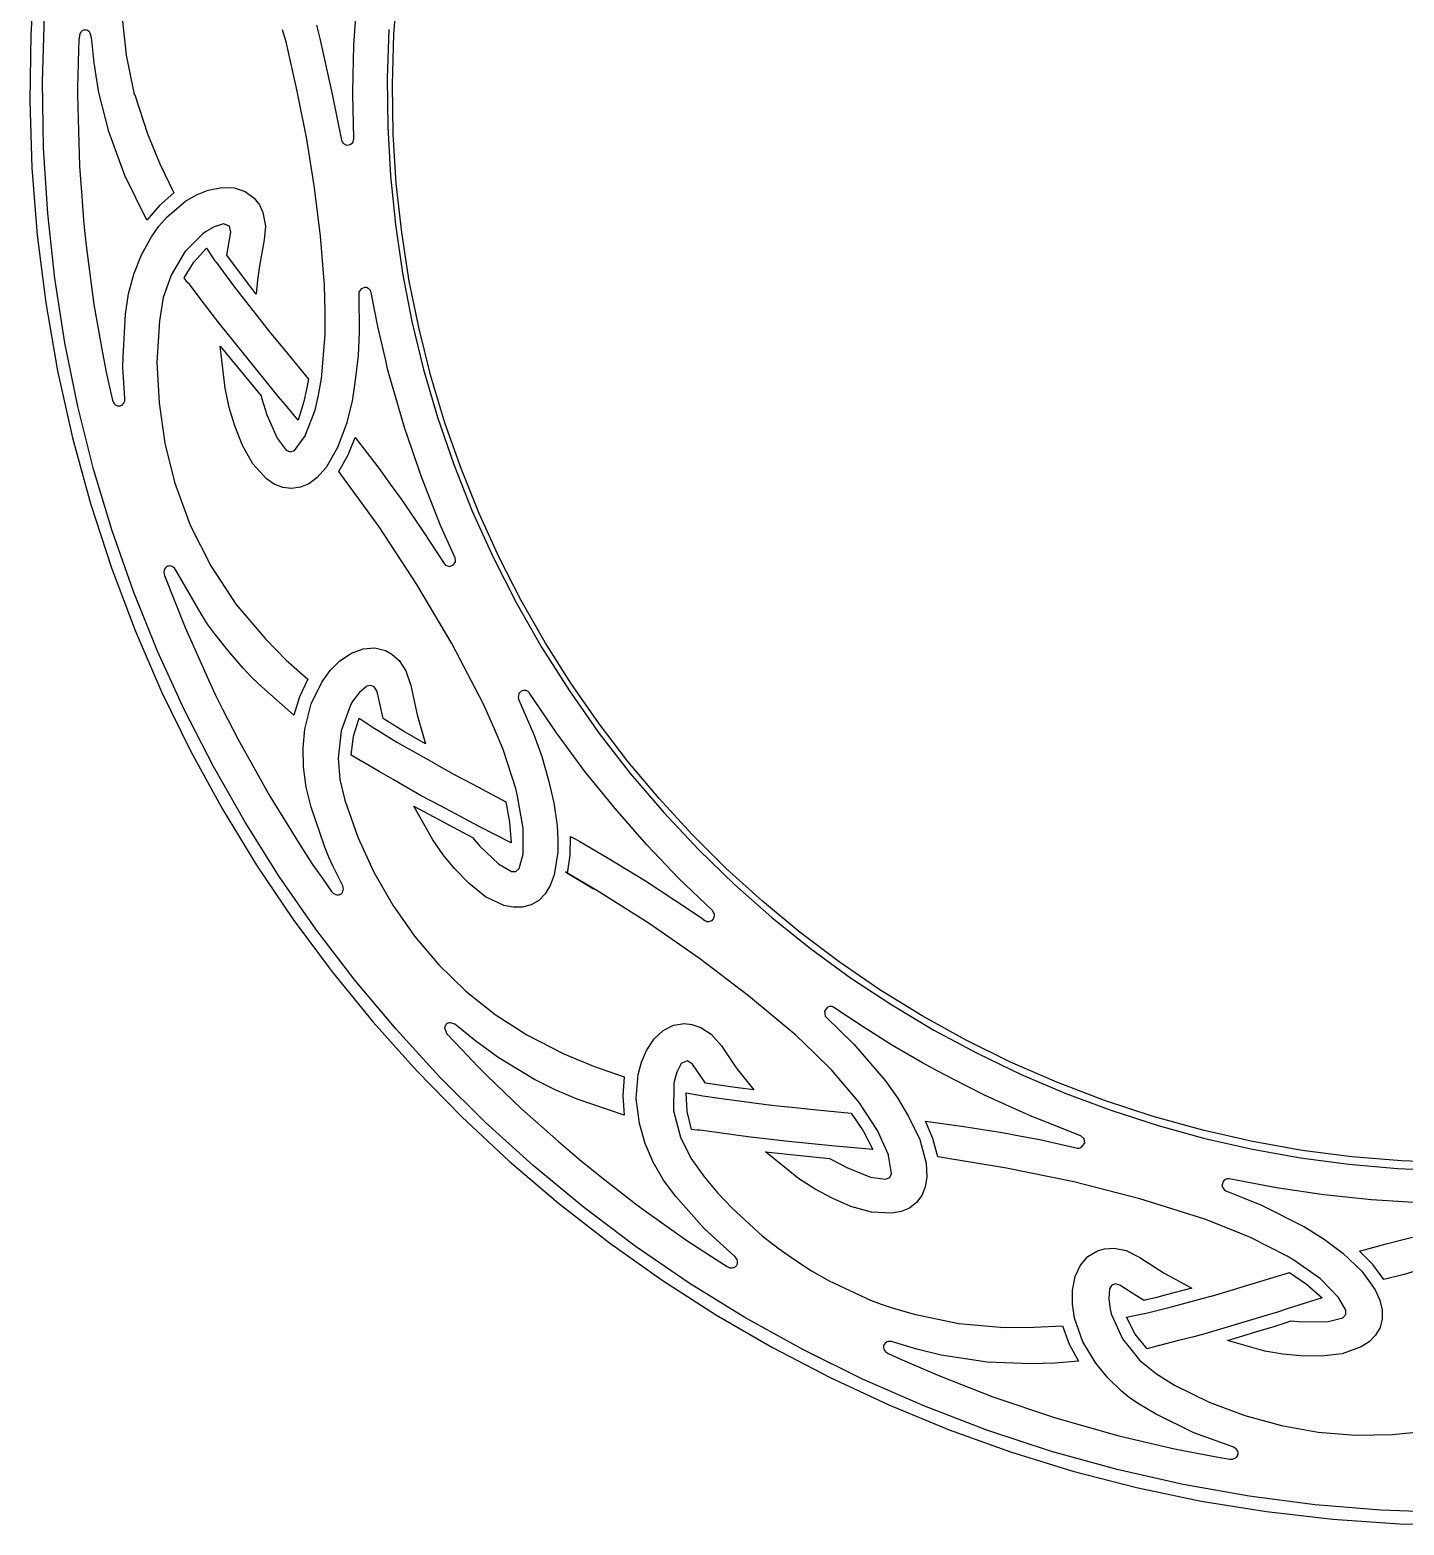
# Model space of a CAD drawing. Extents: x 0 to 238, y 0 to 238.
# Drawn here: x -0.3 to 113.7, y -0.2 to 123.9 of the extents above; entities that cross this region are included whole.
import ezdxf

# ---------------------------------------------------------------- set-up
doc = ezdxf.new("R2010")
doc.units = 0

msp = doc.modelspace()

# ---------------------------------------------------------------- linework, layer by layer
at = {"layer": 'Layer 1'}
for p, q in [((0.105738, 128.997416), (-0.238293, 123.509706)), ((26.555462, 122.598679), (26.810077, 126.568288)), ((29.876046, 123.503372), (30.201562, 127.680443)), ((0.722466, 119.551724), (0.892773, 125.066319)), ((7.338599, 124.826463), (7.661976, 121.775131)), ((23.440433, 124.260273), (23.713006, 123.162383)), ((-0.238293, 123.509706), (-0.326629, 117.980308)), ((3.72915, 123.022214), (3.708728, 122.237959)), ((3.825864, 123.569795), (3.72915, 123.022214)), ((3.887553, 123.671454), (3.825864, 123.569795)), ((3.963524, 123.739596), (3.887553, 123.671454)), ((4.043624, 123.799196), (3.963524, 123.739596)), ((4.142136, 123.833082), (4.043624, 123.799196)), ((4.205095, 123.854774), (4.142136, 123.833082)), ((4.234406, 123.850989), (4.205095, 123.854774)), ((4.275249, 123.858892), (4.234406, 123.850989)), ((4.353656, 123.836777), (4.275249, 123.858892)), ((4.438518, 123.81228), (4.353656, 123.836777)), ((4.539885, 123.747629), (4.438518, 123.81228)), ((4.607924, 123.689169), (4.539885, 123.747629)), ((4.679345, 123.587287), (4.607924, 123.689169)), ((4.794154, 123.200143), (4.679345, 123.587287)), ((4.83669, 122.767), (4.794154, 123.200143)), ((20.941461, 122.860813), (20.637567, 123.865523)), ((21.847004, 118.769653), (20.941461, 122.860813)), ((23.713006, 123.162383), (24.692088, 118.769633)), ((29.452046, 123.904039), (29.312197, 119.861583)), ((29.748279, 119.346324), (29.876046, 123.503372)), ((3.708728, 122.237959), (3.681324, 121.156159)), ((4.92784, 121.93356), (4.83669, 122.767)), ((5.01757, 121.117797), (4.92784, 121.93356)), ((7.661976, 121.775131), (8.27523, 118.7701)), ((26.456318, 118.769639), (26.555462, 122.598679)), ((3.681324, 121.156159), (3.654231, 120.040839)), ((5.166448, 120.064617), (5.01757, 121.117797)), ((0.810038, 114.071049), (0.722466, 119.551724)), ((3.633493, 119.157727), (3.624499, 118.76939)), ((3.654231, 120.040839), (3.633493, 119.157727)), ((5.355006, 118.842557), (5.166448, 120.064617)), ((29.312197, 119.861583), (29.354571, 115.812049)), ((29.814914, 115.214878), (29.748279, 119.346324)), ((-0.326629, 117.980308), (-0.154792, 112.416689)), ((3.624499, 118.76939), (3.631272, 118.477318)), ((3.631272, 118.477318), (3.729782, 114.493528)), ((5.368552, 118.770102), (5.355006, 118.842557)), ((6.21537, 115.443432), (5.368552, 118.770102)), ((8.27523, 118.7701), (8.350039, 118.489803)), ((8.350039, 118.489803), (8.37681, 118.489882)), ((8.37681, 118.489882), (9.43335, 115.235112)), ((22.643397, 114.785716), (21.847004, 118.769653)), ((24.692088, 118.769633), (24.752613, 118.530337)), ((24.752613, 118.530337), (25.517435, 114.722647)), ((26.462984, 118.534627), (26.456318, 118.769639)), ((26.557474, 114.853827), (26.462984, 118.534627)), ((7.547524, 111.784502), (6.21537, 115.443432)), ((29.354571, 115.812049), (29.580127, 111.761924)), ((3.729782, 114.493528), (3.795387, 112.564488)), ((9.43335, 115.235112), (10.44322, 112.739182)), ((23.28555, 110.775553), (22.643397, 114.785716)), ((25.517435, 114.722647), (25.54209, 114.656486)), ((25.54209, 114.656486), (25.57511, 114.567499)), ((25.57511, 114.567499), (25.651189, 114.467931)), ((25.651189, 114.467931), (25.686001, 114.431397)), ((25.686001, 114.431397), (25.949982, 114.307638)), ((25.949982, 114.307638), (26.239074, 114.345433)), ((26.239074, 114.345433), (26.462366, 114.532897)), ((26.462366, 114.532897), (26.549643, 114.811079)), ((26.549643, 114.811079), (26.557474, 114.853827)), ((30.072604, 111.114612), (29.814914, 115.214878)), ((1.151052, 108.631695), (0.810038, 114.071049)), ((-0.154792, 112.416689), (0.281695, 106.826314)), ((3.795387, 112.564488), (3.956115, 110.414218)), ((9.36393, 108.085282), (7.547524, 111.784502)), ((10.44322, 112.739182), (11.61742, 110.338692)), ((29.580127, 111.761924), (29.989825, 107.717691)), ((3.956115, 110.414218), (4.132188, 108.115068)), ((13.493482, 110.184528), (14.473141, 110.580243)), ((14.473141, 110.580243), (15.595665, 110.801655)), ((15.595665, 110.801655), (16.627244, 110.756907)), ((16.627244, 110.756907), (17.534112, 110.457689)), ((17.534112, 110.457689), (18.282501, 109.915689)), ((23.772835, 106.74364), (23.28555, 110.775553)), ((30.518001, 107.051104), (30.072604, 111.114612)), ((10.412777, 109.289888), (9.36393, 108.085282)), ((11.61742, 110.338692), (10.412777, 109.289888)), ((11.057511, 108.367593), (12.581631, 109.650813)), ((12.581631, 109.650813), (13.493482, 110.184528)), ((18.282501, 109.915689), (18.711212, 109.361826)), ((18.711212, 109.361826), (18.997477, 108.722599)), ((1.74107, 103.241062), (1.151052, 108.631695)), ((4.132188, 108.115068), (4.228053, 106.933378)), ((10.358619, 107.577544), (11.057511, 108.367593)), ((18.997477, 108.722599), (19.208124, 107.588673)), ((0.281695, 106.826314), (0.987311, 101.216651)), ((4.228053, 106.933378), (4.376502, 105.746878)), ((8.938906, 105.196879), (9.749666, 106.704194)), ((9.749666, 106.704194), (10.358619, 107.577544)), ((14.101391, 107.022234), (12.516563, 105.439683)), ((14.245827, 107.124582), (14.011468, 106.957686)), ((14.011468, 106.957686), (14.101391, 107.022234)), ((14.953878, 107.526049), (14.245827, 107.124582)), ((15.729527, 107.772789), (14.953878, 107.526049)), ((16.225673, 107.57849), (15.729527, 107.772789)), ((16.015, 105.181), (16.346089, 107.07358)), ((16.350322, 107.097493), (16.225673, 107.57849)), ((16.346089, 107.07358), (16.350322, 107.097493)), ((19.208124, 107.588673), (19.115034, 106.439109)), ((24.104624, 102.694453), (23.772835, 106.74364)), ((29.989825, 107.717691), (30.584623, 103.685835)), ((31.147758, 103.029933), (30.518001, 107.051104)), ((4.376502, 105.746878), (4.977519, 101.096048)), ((12.516563, 105.439683), (11.385821, 103.506404)), ((13.281074, 104.605783), (14.314391, 105.749348)), ((14.314391, 105.749348), (15.028732, 104.720668)), ((19.115034, 106.439109), (18.72839, 104.292529)), ((8.308206, 103.611805), (8.938906, 105.196879)), ((12.483411, 103.286988), (13.281074, 104.605783)), ((15.028732, 104.720668), (15.028839, 104.720033)), ((15.028839, 104.720033), (15.113382, 104.602846)), ((15.113382, 104.602846), (15.114759, 104.600385)), ((15.114759, 104.600385), (16.044, 103.339)), ((17.46331, 103.202059), (16.015, 105.181)), ((18.72839, 104.292529), (18.552213, 103.136829)), ((2.575652, 97.90655), (1.74107, 103.241062)), ((7.862903, 101.965006), (8.308206, 103.611805)), ((11.385821, 103.506404), (10.742895, 101.66252)), ((12.758947, 102.91027), (12.483411, 103.286988)), ((16.044, 103.339), (16.660678, 102.515459)), ((18.440171, 101.951379), (17.46331, 103.202059)), ((18.552213, 103.136829), (18.440171, 101.951379)), ((30.584623, 103.685835), (31.365481, 99.672842)), ((31.958529, 99.056678), (31.147758, 103.029933)), ((7.608336, 100.272514), (7.862903, 101.965006)), ((12.909089, 102.76483), (12.758947, 102.91027)), ((13.8814, 101.46), (12.909089, 102.76483)), ((16.660678, 102.515459), (18.463408, 100.212179)), ((24.168748, 100.524683), (24.104624, 102.694453)), ((26.967598, 102.066251), (26.951834, 101.974752)), ((26.951834, 101.974752), (26.984132, 98.77158)), ((26.973525, 102.099423), (26.967598, 102.066251)), ((27.147269, 102.383755), (26.973525, 102.099423)), ((27.458357, 102.503153), (27.147269, 102.383755)), ((27.587448, 102.483496), (27.458357, 102.503153)), ((27.749765, 102.420936), (27.587448, 102.483496)), ((27.790504, 102.396383), (27.749765, 102.420936)), ((27.880022, 102.309377), (27.790504, 102.396383)), ((27.925519, 102.249303), (27.880022, 102.309377)), ((27.966469, 102.148437), (27.925519, 102.249303)), ((27.989219, 102.092515), (27.966469, 102.148437)), ((28.541589, 99.257697), (27.989219, 102.092515)), ((0.987311, 101.216651), (1.966533, 95.595165)), ((4.977519, 101.096048), (5.694611, 97.066518)), ((10.742895, 101.66252), (10.423774, 99.736014)), ((15.339396, 99.559395), (13.8814, 101.46)), ((13.8814, 101.46), (13.8814, 101.46)), ((24.159118, 98.591703), (24.168748, 100.524683)), ((7.400307, 96.755804), (7.608336, 100.272514)), ((10.423774, 99.736014), (10.210457, 96.301314)), ((19.738766, 94.115765), (15.339396, 99.559395)), ((18.463408, 100.212179), (18.46997, 100.203636)), ((18.46997, 100.203636), (18.473568, 100.199087)), ((18.473568, 100.199087), (19.658668, 98.683277)), ((29.190299, 96.443205), (28.541589, 99.257697)), ((31.365481, 99.672842), (32.333358, 95.685196)), ((19.658668, 98.683277), (20.790018, 97.317327)), ((23.901782, 95.214113), (24.159118, 98.591703)), ((26.984132, 98.77158), (26.90755, 96.852842)), ((32.946966, 95.136917), (31.958529, 99.056678)), ((3.650361, 92.63556), (2.575652, 97.90655)), ((5.694611, 97.066518), (5.990357, 95.458958)), ((7.387186, 95.87894), (7.400307, 96.755804)), ((15.87156, 94.157793), (15.469368, 97.629323)), ((15.469368, 97.629323), (18.864678, 93.497593)), ((20.790018, 97.317327), (22.784798, 94.886287)), ((26.90755, 96.852842), (26.671218, 94.807302)), ((1.966533, 95.595165), (3.210536, 90.026283)), ((7.427397, 95.012758), (7.387186, 95.87894)), ((10.210457, 96.301314), (10.386953, 92.915334)), ((29.350818, 95.739154), (29.190299, 96.443205)), ((29.547205, 95.044442), (29.350818, 95.739154)), ((32.333358, 95.685196), (33.489214, 91.729382)), ((5.990357, 95.458958), (6.271605, 94.230078)), ((7.554476, 93.294408), (7.427397, 95.012758)), ((22.784798, 94.886287), (22.593807, 93.927333)), ((23.611748, 93.571139), (23.854589, 94.936249)), ((23.854589, 94.936249), (23.901782, 95.214113)), ((26.671218, 94.807302), (26.398532, 93.054668)), ((29.943368, 93.655892), (29.547205, 95.044442)), ((34.109722, 91.276228), (32.946966, 95.136917)), ((6.271605, 94.230078), (6.517832, 93.159408)), ((6.517832, 93.159408), (6.607455, 92.944073)), ((7.50739, 92.994563), (7.538816, 93.100376)), ((7.538816, 93.100376), (7.548657, 93.22251)), ((7.548657, 93.22251), (7.554476, 93.294408)), ((16.196299, 92.539683), (15.87156, 94.157793)), ((18.864678, 93.497593), (18.915363, 93.269038)), ((18.915363, 93.269038), (19.321791, 91.946488)), ((20.297458, 93.420446), (19.738766, 94.115765)), ((20.864724, 92.757422), (20.297458, 93.420446)), ((22.407789, 93.039302), (21.931314, 91.486822)), ((22.593807, 93.927333), (22.407789, 93.039302)), ((23.326266, 92.328579), (23.611748, 93.571139)), ((26.398532, 93.054668), (25.971375, 91.333152)), ((30.751564, 90.883952), (29.943368, 93.655892)), ((4.960757, 87.435492), (3.650361, 92.63556)), ((6.607455, 92.944073), (6.655811, 92.883999)), ((6.655811, 92.883999), (6.750725, 92.779859)), ((6.750725, 92.779859), (6.821091, 92.736132)), ((6.821091, 92.736132), (6.929549, 92.684256)), ((6.929549, 92.684256), (7.014515, 92.669231)), ((7.014515, 92.669231), (7.086044, 92.657036)), ((7.086044, 92.657036), (7.126148, 92.668607)), ((7.126148, 92.668607), (7.16858, 92.668159)), ((7.16858, 92.668159), (7.225084, 92.696832)), ((7.225084, 92.696832), (7.319151, 92.743842)), ((7.319151, 92.743842), (7.395546, 92.812487)), ((7.395546, 92.812487), (7.460304, 92.894571)), ((7.460304, 92.894571), (7.50739, 92.994563)), ((10.386953, 92.915334), (10.858358, 89.586779)), ((16.667892, 91.012383), (16.196299, 92.539683)), ((19.321791, 91.946488), (20.194877, 90.002216)), ((21.931314, 91.486822), (20.864724, 92.757422)), ((22.547802, 90.262249), (23.326266, 92.328579)), ((17.320833, 89.399207), (16.667892, 91.012383)), ((25.957723, 91.275959), (25.19959, 89.209947)), ((25.971375, 91.333152), (25.957723, 91.275959)), ((31.678483, 88.148912), (30.751564, 90.883952)), ((33.489214, 91.729382), (34.834009, 87.811885)), ((35.443449, 87.48019), (34.109722, 91.276228)), ((3.210536, 90.026283), (4.702847, 84.572915)), ((10.858358, 89.586779), (11.658393, 86.348974)), ((18.163672, 87.876613), (17.320833, 89.399207)), ((20.194877, 90.002216), (20.935431, 88.993868)), ((21.614113, 88.984321), (22.526853, 90.217331)), ((22.526853, 90.217331), (22.547802, 90.262249)), ((26.078164, 88.603563), (26.647943, 90.063239)), ((26.647943, 90.063239), (28.633303, 87.497999)), ((20.935431, 88.993868), (21.272902, 88.856161)), ((21.272902, 88.856161), (21.614113, 88.984321)), ((25.19959, 89.209947), (24.244403, 87.557019)), ((25.309523, 87.238099), (26.078164, 88.603563)), ((32.151676, 86.784932), (31.678483, 88.148912)), ((6.502402, 82.313746), (4.960757, 87.435492)), ((19.2885, 86.630557), (18.163672, 87.876613)), ((24.244403, 87.557019), (23.475992, 86.704965)), ((28.657247, 82.63183), (25.309523, 87.238099)), ((28.633303, 87.497999), (29.557893, 86.192109)), ((34.834009, 87.811885), (36.3687, 83.939189)), ((36.944801, 83.754381), (35.443449, 87.48019)), ((11.658393, 86.348974), (12.980961, 82.783357)), ((19.942846, 86.190616), (19.2885, 86.630557)), ((20.645612, 85.907123), (19.942846, 86.190616)), ((21.385919, 85.812062), (20.645612, 85.907123)), ((22.114965, 85.919312), (21.385919, 85.812062)), ((22.81693, 86.219928), (22.114965, 85.919312)), ((23.475992, 86.704965), (22.81693, 86.219928)), ((29.557893, 86.192109), (30.511157, 84.896429)), ((32.683701, 85.442382), (32.151676, 86.784932)), ((4.702847, 84.572915), (6.436475, 79.240248)), ((30.511157, 84.896429), (32.287007, 82.252119)), ((33.744571, 82.756172), (32.683701, 85.442382)), ((36.3687, 83.939189), (38.094249, 80.11778)), ((38.610431, 80.10438), (36.944801, 83.754381)), ((8.270858, 77.277724), (6.502402, 82.313746)), ((12.980961, 82.783357), (14.67876, 79.398649)), ((31.776957, 77.872138), (28.657247, 82.63183)), ((32.287007, 82.252119), (34.034287, 79.590089)), ((34.937081, 80.125032), (33.744571, 82.756172)), ((11.100747, 79.375946), (11.071014, 79.356611)), ((11.169524, 79.38428), (11.100747, 79.375946)), ((11.274914, 79.396077), (11.169524, 79.38428)), ((11.376813, 79.378353), (11.274914, 79.396077)), ((11.478286, 79.345288), (11.376813, 79.378353)), ((14.67876, 79.398649), (16.757643, 76.239203)), ((34.034287, 79.590089), (34.08402, 79.537031)), ((34.08402, 79.537031), (34.14518, 79.471877)), ((34.14518, 79.471877), (34.465572, 79.35685)), ((34.465572, 79.35685), (34.788391, 79.464875)), ((34.788391, 79.464875), (34.975024, 79.749567)), ((34.945333, 80.088684), (34.937081, 80.125032)), ((34.975024, 79.749567), (34.945333, 80.088684)), ((38.094249, 80.11778), (40.011613, 76.354142)), ((40.436991, 76.535765), (38.610431, 80.10438)), ((6.436475, 79.240248), (8.404427, 74.033469)), ((10.796102, 78.920609), (10.788482, 78.843074)), ((10.788482, 78.843074), (10.836626, 78.612693)), ((10.815993, 79.058034), (10.796102, 78.920609)), ((10.851759, 79.134217), (10.815993, 79.058034)), ((10.836626, 78.612693), (12.542326, 74.287873)), ((10.912389, 79.236407), (10.851759, 79.134217)), ((10.976828, 79.293783), (10.912389, 79.236407)), ((11.036942, 79.347244), (10.976828, 79.293783)), ((11.071014, 79.356611), (11.036942, 79.347244)), ((11.571826, 79.286482), (11.478286, 79.345288)), ((11.659755, 79.214233), (11.571826, 79.286482)), ((11.733824, 79.117865), (11.659755, 79.214233)), ((11.783554, 79.053028), (11.733824, 79.117865)), ((13.873354, 75.418468), (11.783554, 79.053028)), ((10.261686, 72.334824), (8.270858, 77.277724)), ((34.6634, 72.967477), (31.776957, 77.872138)), ((16.757643, 76.239203), (19.223463, 73.349374)), ((40.011613, 76.354142), (42.121753, 72.65476)), ((42.421135, 73.054115), (40.436991, 76.535765)), ((14.415748, 74.580884), (13.873354, 75.418468)), ((14.998881, 73.788241), (14.415748, 74.580884)), ((8.404427, 74.033469), (10.599712, 68.957765)), ((12.542326, 74.287873), (14.487266, 69.938683)), ((16.174991, 72.294561), (14.998881, 73.788241)), ((19.223463, 73.349374), (20.945773, 71.590694)), ((12.470448, 67.492447), (10.261686, 72.334824)), ((17.353851, 70.923921), (16.174991, 72.294561)), ((25.398247, 71.53651), (26.349586, 72.16854)), ((26.349586, 72.16854), (27.320557, 72.521181)), ((27.320557, 72.521181), (28.275201, 72.592259)), ((28.275201, 72.592259), (29.177557, 72.3796)), ((29.177557, 72.3796), (29.71144, 72.088865)), ((29.71144, 72.088865), (30.300022, 71.554057)), ((37.311323, 67.926299), (34.6634, 72.967477)), ((42.121753, 72.65476), (44.425627, 69.026118)), ((44.559514, 69.665008), (42.421135, 73.054115)), ((17.978462, 70.243678), (17.353851, 70.923921)), ((20.945773, 71.590694), (22.730823, 70.011074)), ((23.888727, 69.76682), (24.57188, 70.712745)), ((24.57188, 70.712745), (25.398247, 71.53651)), ((30.300022, 71.554057), (30.850272, 70.707672)), ((30.850272, 70.707672), (31.269157, 69.48221)), ((14.487266, 69.938683), (15.041302, 68.732753)), ((18.658733, 69.584464), (17.978462, 70.243678)), ((21.573023, 67.009884), (18.658733, 69.584464)), ((22.730823, 70.011074), (22.047929, 68.550598)), ((23.006357, 67.95573), (23.888727, 69.76682)), ((27.945747, 69.492148), (27.63587, 69.420916)), ((28.241648, 69.375789), (27.945747, 69.492148)), ((31.269157, 69.48221), (31.811476, 67.045255)), ((46.848783, 66.374023), (44.559514, 69.665008)), ((10.599712, 68.957765), (13.015337, 64.018324)), ((15.041302, 68.732753), (15.659035, 67.521453)), ((22.047929, 68.550598), (21.573023, 67.009884)), ((26.987607, 68.875368), (26.47509, 68.200686)), ((27.63587, 69.420916), (26.987607, 68.875368)), ((28.463537, 69.026076), (28.241648, 69.375789)), ((28.525226, 68.747339), (28.463537, 69.026076)), ((28.987839, 66.740549), (28.525226, 68.747339)), ((40.243546, 68.804501), (40.192164, 68.475568)), ((40.192164, 68.475568), (40.199465, 68.442661)), ((40.199465, 68.442661), (40.219675, 68.352615)), ((40.219675, 68.352615), (41.474428, 65.405737)), ((40.485158, 69.033546), (40.243546, 68.804501)), ((40.612133, 69.064759), (40.485158, 69.033546)), ((40.786408, 69.069176), (40.612133, 69.064759)), ((40.833175, 69.062564), (40.786408, 69.069176)), ((40.949781, 69.015955), (40.833175, 69.062564)), ((41.014432, 68.978258), (40.949781, 69.015955)), ((41.091783, 68.899851), (41.014432, 68.978258)), ((41.133789, 68.857287), (41.091783, 68.899851)), ((43.360082, 65.560161), (41.133789, 68.857287)), ((44.425627, 69.026118), (46.898511, 65.510479)), ((14.892705, 62.757995), (12.470448, 67.492447)), ((15.659035, 67.521453), (16.923705, 65.052553)), ((22.468405, 65.8718), (23.006357, 67.95573)), ((26.275848, 67.858514), (25.483596, 65.726607)), ((26.283041, 67.876159), (26.275848, 67.858514)), ((26.47509, 68.200686), (26.283041, 67.876159)), ((31.811476, 67.045255), (32.503247, 64.64644)), ((38.201948, 65.950489), (37.311323, 67.926299)), ((22.332682, 64.308318), (22.468405, 65.8718)), ((26.518961, 65.265926), (26.988881, 66.763717)), ((26.988881, 66.763717), (28.240011, 65.947692)), ((28.240011, 65.947692), (28.279161, 65.921792)), ((28.279161, 65.921792), (28.572051, 65.739426)), ((28.572051, 65.739426), (30.117971, 64.7842)), ((29.067727, 66.691346), (28.987839, 66.740549)), ((30.610157, 65.73353), (29.067727, 66.691346)), ((32.503247, 64.64644), (30.610157, 65.73353)), ((38.931314, 64.160459), (38.201948, 65.950489)), ((49.285593, 63.186738), (46.848783, 66.374023)), ((16.923705, 65.052553), (19.587901, 60.288243)), ((25.483596, 65.726607), (25.246498, 63.464644)), ((26.334219, 63.707057), (26.518961, 65.265926)), ((30.117971, 64.7842), (33.172881, 63.05692)), ((41.474428, 65.405737), (42.136504, 63.601416)), ((45.722685, 62.361504), (43.360082, 65.560161)), ((46.898511, 65.510479), (49.510798, 62.146839)), ((13.015337, 64.018324), (15.644312, 59.220333)), ((22.37, 62.7394), (22.332682, 64.308318)), ((25.246498, 63.464644), (25.388289, 61.693213)), ((27.222834, 63.17088), (26.334219, 63.707057)), ((39.985204, 60.933049), (38.931314, 64.160459)), ((42.136504, 63.601416), (42.703945, 61.620585)), ((17.524019, 58.138866), (14.892705, 62.757995)), ((22.582433, 61.043449), (22.37, 62.7394)), ((27.224632, 63.169581), (27.222834, 63.17088)), ((27.24082, 63.163762), (27.224632, 63.169581)), ((28.65204, 62.33824), (27.24082, 63.163762)), ((29.7982, 61.6758), (28.65204, 62.33824)), ((33.172881, 63.05692), (33.209595, 63.034963)), ((33.209595, 63.034963), (34.868735, 62.106142)), ((34.868735, 62.106142), (36.427565, 61.297971)), ((48.21834, 59.265539), (45.722685, 62.361504)), ((51.866598, 60.108732), (49.285593, 63.186738)), ((49.510798, 62.146839), (52.25613, 58.936791)), ((22.994272, 59.384603), (22.582433, 61.043449)), ((25.388289, 61.693213), (25.801592, 59.964844)), ((30.603116, 61.216053), (29.7982, 61.6758)), ((32.136026, 60.339714), (30.603116, 61.216053)), ((36.427565, 61.297971), (39.158485, 59.837971)), ((40.131861, 60.295106), (39.985204, 60.933049)), ((42.703945, 61.620585), (43.14665, 59.745329)), ((19.587901, 60.288243), (22.099735, 56.243573)), ((25.801592, 59.964844), (26.866171, 56.908208)), ((33.748606, 59.495461), (32.136026, 60.339714)), ((39.158485, 59.837971), (39.469599, 58.148997)), ((40.600412, 57.646976), (40.131861, 60.295106)), ((43.14665, 59.745329), (43.415427, 57.837365)), ((54.588451, 57.145583), (51.866598, 60.108732)), ((15.644312, 59.220333), (18.479643, 54.56898)), ((24.148792, 56.058123), (22.994272, 59.384603)), ((33.106215, 56.681898), (31.519135, 59.468128)), ((31.519135, 59.468128), (36.399215, 56.881278)), ((36.944036, 57.788621), (33.748606, 59.495461)), ((50.843789, 56.276487), (48.21834, 59.265539)), ((52.25613, 58.936791), (55.128147, 55.881925)), ((20.35995, 53.642461), (17.524019, 58.138866)), ((39.588826, 56.435751), (36.944036, 57.788621)), ((39.469599, 58.148997), (39.588826, 56.435751)), ((40.584633, 55.484366), (40.600412, 57.646976)), ((43.415427, 57.837365), (43.4732, 56.697315)), ((57.447804, 54.302869), (54.588451, 57.145583)), ((22.099735, 56.243573), (23.128235, 54.643873)), ((24.472472, 55.24358), (24.148792, 56.058123)), ((26.866171, 56.908208), (28.193413, 53.996557)), ((33.956632, 55.423018), (33.106215, 56.681898)), ((36.399215, 56.881278), (37.004039, 56.164584)), ((37.004039, 56.164584), (38.548981, 54.69745)), ((43.4732, 56.697315), (43.469495, 55.652365)), ((44.507226, 55.408206), (44.514594, 56.958588)), ((44.514594, 56.958588), (44.902819, 56.748708)), ((44.902819, 56.748708), (45.304379, 56.527691)), ((45.304379, 56.527691), (46.098834, 56.078439)), ((46.098834, 56.078439), (47.653434, 55.150211)), ((53.513329, 53.476207), (50.843789, 56.276487)), ((55.128147, 55.881925), (58.12049, 52.983834)), ((23.128235, 54.643873), (23.964261, 53.439913)), ((24.838054, 54.457657), (24.472472, 55.24358)), ((34.902595, 54.293818), (33.956632, 55.423018)), ((38.548981, 54.69745), (39.619519, 54.048964)), ((40.249949, 54.305586), (40.584633, 55.484366)), ((43.469495, 55.652365), (43.166448, 53.778875)), ((44.280005, 53.874548), (44.507226, 55.408206)), ((47.653434, 55.150211), (49.202534, 54.216124)), ((18.479643, 54.56898), (21.51434, 50.069451)), ((23.396062, 49.276181), (20.35995, 53.642461)), ((23.964261, 53.439913), (24.703784, 52.398193)), ((25.610275, 52.918827), (24.838054, 54.457657)), ((28.193413, 53.996557), (29.769324, 51.246777)), ((36.11837, 53.049744), (34.902595, 54.293818)), ((39.619519, 54.048964), (39.985307, 54.053035)), ((39.985307, 54.053035), (40.249949, 54.305586)), ((43.166448, 53.778875), (42.837055, 52.901873)), ((44.22103, 53.954838), (44.095283, 54.028568)), ((44.095283, 54.028568), (44.441371, 53.820152)), ((46.709357, 52.470544), (44.22103, 53.954838)), ((45.788785, 52.985458), (44.280005, 53.874548)), ((44.441371, 53.820152), (46.437416, 52.617017)), ((49.202534, 54.216124), (50.733114, 53.266825)), ((56.314399, 50.807407), (53.513329, 53.476207)), ((60.44131, 51.58617), (57.447804, 54.302869)), ((24.703784, 52.398193), (24.868641, 52.233522)), ((24.868641, 52.233522), (24.93636, 52.196619)), ((24.93636, 52.196619), (25.063546, 52.13657)), ((25.063546, 52.13657), (25.14534, 52.123052)), ((25.14534, 52.123052), (25.265648, 52.115937)), ((25.265648, 52.115937), (25.349558, 52.135128)), ((25.349558, 52.135128), (25.420241, 52.151159)), ((25.420241, 52.151159), (25.452936, 52.177162)), ((25.452936, 52.177162), (25.492298, 52.192927)), ((25.492298, 52.192927), (25.533567, 52.240993)), ((25.533567, 52.240993), (25.602556, 52.320351)), ((25.602556, 52.320351), (25.646998, 52.412919)), ((25.632288, 52.850154), (25.610275, 52.918827)), ((25.670171, 52.733032), (25.632288, 52.850154)), ((25.646998, 52.412919), (25.67546, 52.51339)), ((25.681067, 52.62386), (25.670171, 52.733032)), ((25.67546, 52.51339), (25.681067, 52.62386)), ((37.475535, 51.961658), (36.11837, 53.049744)), ((42.415085, 52.203045), (41.881448, 51.65841)), ((42.837055, 52.901873), (42.415085, 52.203045)), ((46.437416, 52.617017), (45.788785, 52.985458)), ((51.036809, 49.752379), (46.709357, 52.470544)), ((50.733114, 53.266825), (53.163844, 51.671675)), ((58.12049, 52.983834), (61.2268, 50.244109)), ((29.769324, 51.246777), (31.579909, 48.675758)), ((38.997173, 51.24365), (37.475535, 51.961658)), ((39.767039, 51.083572), (38.997173, 51.24365)), ((40.524525, 51.088463), (39.767039, 51.083572)), ((41.247482, 51.282154), (40.524525, 51.088463)), ((41.881448, 51.65841), (41.247482, 51.282154)), ((53.163844, 51.671675), (55.293204, 50.251255)), ((63.565622, 49.001063), (60.44131, 51.58617)), ((21.51434, 50.069451), (24.741411, 45.726936)), ((55.234488, 46.842403), (51.036809, 49.752379)), ((55.293204, 50.251255), (55.671799, 49.97908)), ((55.671799, 49.97908), (55.735923, 49.949689)), ((55.735923, 49.949689), (55.821947, 49.910091)), ((55.821947, 49.910091), (55.945961, 49.893423)), ((55.945961, 49.893423), (55.996326, 49.892206)), ((55.996326, 49.892206), (56.270345, 49.991612)), ((56.270345, 49.991612), (56.447984, 50.222723)), ((56.339054, 50.771694), (56.314399, 50.807407)), ((56.47356, 50.51309), (56.339054, 50.771694)), ((56.447984, 50.222723), (56.47356, 50.51309)), ((61.2268, 50.244109), (64.440718, 47.664341)), ((26.627914, 45.047427), (23.396062, 49.276181)), ((31.579909, 48.675758), (33.611173, 46.300387)), ((66.817394, 46.553127), (63.565622, 49.001063)), ((64.440718, 47.664341), (67.755884, 45.246123)), ((33.611173, 46.300387), (35.849121, 44.137553)), ((59.296027, 43.745248), (55.234488, 46.842403)), ((70.193277, 44.24794), (66.817394, 46.553127)), ((24.741411, 45.726936), (28.153862, 41.546619)), ((30.051069, 40.963597), (26.627914, 45.047427)), ((67.755884, 45.246123), (71.165939, 42.991044)), ((35.849121, 44.137553), (38.279759, 42.204142)), ((63.215057, 40.465544), (59.296027, 43.745248)), ((73.689925, 42.091082), (70.193277, 44.24794)), ((38.279759, 42.204142), (40.889092, 40.517044)), ((65.821312, 42.772822), (65.580183, 42.455616)), ((65.580183, 42.455616), (65.657302, 42.064699)), ((65.979712, 42.842579), (65.821312, 42.772822)), ((66.025432, 42.853927), (65.979712, 42.842579)), ((66.149658, 42.854748), (66.025432, 42.853927)), ((66.224044, 42.843849), (66.149658, 42.854748)), ((66.323931, 42.800387), (66.224044, 42.843849)), ((66.379164, 42.776367), (66.323931, 42.800387)), ((68.787774, 41.178387), (66.379164, 42.776367)), ((71.165939, 42.991044), (74.664524, 40.900698)), ((28.153862, 41.546619), (31.744704, 37.53369)), ((33.661088, 37.032093), (30.051069, 40.963597)), ((34.095783, 41.186682), (34.081389, 41.088012)), ((34.081389, 41.088012), (34.249207, 40.597942)), ((34.141387, 41.280273), (34.095783, 41.186682)), ((34.170591, 41.340163), (34.141387, 41.280273)), ((34.194083, 41.358225), (34.170591, 41.340163)), ((34.217361, 41.392693), (34.194083, 41.358225)), ((34.288481, 41.432506), (34.217361, 41.392693)), ((34.36583, 41.47515), (34.288481, 41.432506)), ((34.483282, 41.501047), (34.36583, 41.47515)), ((34.572907, 41.507845), (34.483282, 41.501047)), ((34.937642, 41.385643), (34.572907, 41.507845)), ((35.348839, 41.049742), (34.937642, 41.385643)), ((36.100851, 40.446715), (35.348839, 41.049742)), ((52.219775, 40.866521), (53.071068, 41.295374)), ((53.071068, 41.295374), (53.98135, 41.439607)), ((53.98135, 41.439607), (54.580651, 41.370212)), ((54.580651, 41.370212), (55.340924, 41.116568)), ((55.340924, 41.116568), (56.184899, 40.559126)), ((65.657302, 42.064699), (65.676666, 42.036607)), ((65.676666, 42.036607), (65.729467, 41.960125)), ((65.729467, 41.960125), (68.029517, 39.731315)), ((71.229504, 39.631437), (68.787774, 41.178387)), ((77.303991, 40.088129), (73.689925, 42.091082)), ((34.249207, 40.597942), (35.477907, 39.308402)), ((36.672661, 39.989445), (36.100851, 40.446715)), ((37.57101, 39.315183), (36.672661, 39.989445)), ((40.889092, 40.517044), (43.967072, 38.941304)), ((50.82263, 39.217357), (51.45959, 40.168648)), ((51.45959, 40.168648), (52.219775, 40.866521)), ((56.184899, 40.559126), (57.03531, 39.578337)), ((64.782887, 38.958034), (63.215057, 40.465544)), ((68.029517, 39.731315), (70.620237, 36.718435)), ((74.664524, 40.900698), (78.245279, 38.976675)), ((81.032127, 38.244662), (77.303991, 40.088129)), ((35.477907, 39.308402), (36.836647, 37.885802)), ((38.518243, 38.62285), (37.57101, 39.315183)), ((41.545753, 36.81229), (38.518243, 38.62285)), ((43.967072, 38.941304), (46.441734, 37.905074)), ((50.409233, 38.243167), (50.82263, 39.217357)), ((57.03531, 39.578337), (58.27078, 37.774917)), ((66.162367, 37.611674), (64.782887, 38.958034)), ((73.735884, 38.192147), (71.229504, 39.631437)), ((78.245279, 38.976675), (81.901845, 37.220567)), ((31.744704, 37.53369), (35.506944, 33.693336)), ((36.836647, 37.885802), (37.576069, 37.133051)), ((46.441734, 37.905074), (48.976232, 37.025274)), ((49.970204, 35.231787), (50.141089, 37.219427)), ((50.141089, 37.219427), (50.409233, 38.243167)), ((53.333432, 37.410942), (53.116034, 36.624681)), ((53.707738, 38.135761), (53.333432, 37.410942)), ((54.194571, 38.348046), (53.707738, 38.135761)), ((54.620678, 38.093355), (54.194571, 38.348046)), ((54.63475, 38.073094), (54.620678, 38.093355)), ((55.73118, 36.490244), (54.63475, 38.073094)), ((58.27078, 37.774917), (59.73819, 35.935017)), ((68.357347, 35.020214), (66.162367, 37.611674)), ((74.993364, 37.480558), (73.735884, 38.192147)), ((76.280364, 36.824175), (74.993364, 37.480558)), ((84.870987, 36.566258), (81.032127, 38.244662)), ((81.901845, 37.220567), (85.627864, 35.633965)), ((37.453533, 33.260315), (33.661088, 37.032093)), ((37.576069, 37.133051), (40.461789, 34.379681)), ((43.247533, 35.939547), (41.545753, 36.81229)), ((48.976232, 37.025274), (48.863923, 35.431016)), ((53.085983, 36.449641), (53.079275, 34.201952)), ((53.116034, 36.624681), (53.085983, 36.449641)), ((58.16952, 36.137915), (55.73118, 36.490244)), ((59.73819, 35.935017), (58.16952, 36.137915)), ((70.620237, 36.718435), (71.656403, 35.265358)), ((78.853194, 35.509215), (76.280364, 36.824175)), ((88.817222, 35.058495), (84.870987, 36.566258)), ((45.082643, 35.173314), (43.247533, 35.939547)), ((48.977183, 33.836824), (45.082643, 35.173314)), ((48.863923, 35.431016), (48.977183, 33.836824)), ((50.236639, 33.146667), (49.970204, 35.231787)), ((54.204721, 34.149789), (54.130552, 35.69355)), ((54.130552, 35.69355), (55.358192, 35.465258)), ((55.358192, 35.465258), (55.358508, 35.465046)), ((55.358508, 35.465046), (55.500827, 35.441187)), ((55.500827, 35.441187), (55.503579, 35.440394)), ((55.503579, 35.440394), (57.061349, 35.219132)), ((57.061349, 35.219132), (58.086249, 35.081868)), ((58.086249, 35.081868), (60.975039, 34.708059)), ((68.525379, 34.799037), (68.357347, 35.020214)), ((69.997514, 32.581668), (68.525379, 34.799037)), ((71.656403, 35.265358), (72.561357, 33.727135)), ((81.486554, 34.321655), (78.853194, 35.509215)), ((85.627864, 35.633965), (89.416974, 34.218462)), ((92.867487, 33.726953), (88.817222, 35.058495)), ((35.506944, 33.693336), (39.433589, 30.030743)), ((40.461789, 34.379681), (43.512259, 31.659001)), ((53.079275, 34.201952), (53.640016, 32.025321)), ((54.57105, 32.64829), (54.204721, 34.149789)), ((60.975039, 34.708059), (60.985726, 34.706603)), ((60.985726, 34.706603), (60.991441, 34.705863)), ((60.991441, 34.705863), (61.966081, 34.579868)), ((61.966081, 34.579868), (62.913737, 34.491223)), ((62.913737, 34.491223), (64.678377, 34.322268)), ((64.678377, 34.322268), (67.800057, 34.00036)), ((67.800057, 34.00036), (68.789204, 32.550469)), ((72.561357, 33.727135), (72.591619, 33.676558)), ((72.591619, 33.676558), (73.491717, 31.835493)), ((82.801484, 33.723971), (81.486554, 34.321655)), ((84.145194, 33.194963), (82.801484, 33.723971)), ((89.416974, 34.218462), (93.262819, 32.975648)), ((96.976199, 32.588474), (92.867487, 33.726953)), ((41.423965, 29.655663), (37.453533, 33.260315)), ((50.718078, 31.503064), (50.236639, 33.146667)), ((55.041915, 32.58996), (54.57105, 32.64829)), ((55.25471, 32.598585), (55.041915, 32.58996)), ((56.8656, 32.364502), (55.25471, 32.598585)), ((59.2285, 32.0359), (56.8656, 32.364502)), ((68.789204, 32.550469), (69.602787, 30.99526)), ((70.896429, 30.548867), (69.997514, 32.581668)), ((74.581413, 31.897771), (73.960626, 33.349104)), ((73.960626, 33.349104), (77.158706, 32.896519)), ((77.158706, 32.896519), (80.336896, 32.40396)), ((80.336896, 32.40396), (81.899426, 32.096973)), ((86.831244, 32.133373), (84.145194, 33.194963)), ((93.262819, 32.975648), (97.159037, 31.907115)), ((101.096088, 31.654325), (96.976199, 32.588474)), ((43.512259, 31.659001), (45.256899, 30.151041)), ((51.389765, 29.9342), (50.718078, 31.503064)), ((53.640016, 32.025321), (54.511445, 30.282697)), ((62.602557, 31.668069), (59.2285, 32.0359)), ((59.2285, 32.0359), (59.2285, 32.0359)), ((66.191287, 31.302143), (62.602557, 31.668069)), ((69.602787, 30.99526), (66.191287, 31.302143)), ((73.491717, 31.835493), (74.021039, 29.855718)), ((74.995896, 30.374634), (74.581413, 31.897771)), ((81.899426, 32.096973), (83.470526, 31.809346)), ((83.470526, 31.809346), (86.569886, 31.115269)), ((86.569886, 31.115269), (86.641943, 31.112015)), ((86.641943, 31.112015), (86.731884, 31.110138)), ((86.731884, 31.110138), (86.891873, 31.160636)), ((86.862246, 32.113053), (86.831244, 32.133373)), ((87.138768, 31.877415), (86.862246, 32.113053)), ((86.891873, 31.160636), (87.18561, 31.517144)), ((87.18561, 31.517144), (87.138768, 31.877415)), ((97.159037, 31.907115), (101.09927, 31.014454)), ((105.221276, 30.921721), (101.096088, 31.654325)), ((101.09927, 31.014454), (105.077159, 30.299258)), ((39.433589, 30.030743), (43.517649, 26.551099)), ((45.256899, 30.151041), (47.116979, 28.665191)), ((52.243486, 28.45648), (51.389765, 29.9342)), ((54.511445, 30.282697), (55.635426, 28.691221)), ((63.4231, 28.5903), (60.70255, 30.78914)), ((60.70255, 30.78914), (63.3194, 30.523233)), ((63.3194, 30.523233), (66.01762, 30.25931)), ((66.01762, 30.25931), (66.219618, 30.140983)), ((66.219618, 30.140983), (67.440058, 29.488254)), ((70.913148, 30.501939), (70.896429, 30.548867)), ((71.154823, 29.013709), (70.913148, 30.501939)), ((74.021039, 29.855718), (74.076073, 28.702578)), ((80.689541, 29.457853), (74.995896, 30.374634)), ((105.077159, 30.299258), (109.086344, 29.763116)), ((109.345882, 30.387875), (105.221276, 30.921721)), ((113.464029, 30.050004), (109.345882, 30.387875)), ((117.569836, 29.905321), (113.464029, 30.050004)), ((45.567945, 26.225537), (41.423965, 29.655663)), ((47.116979, 28.665191), (48.989649, 27.194661)), ((55.635426, 28.691221), (56.742546, 27.364591)), ((64.813363, 27.703586), (63.4231, 28.5903)), ((67.440058, 29.488254), (69.418952, 28.707509)), ((69.418952, 28.707509), (70.664488, 28.53414)), ((70.664488, 28.53414), (71.001689, 28.679825)), ((71.001689, 28.679825), (71.154823, 29.013709)), ((74.076073, 28.702578), (73.951124, 27.890502)), ((86.275124, 28.306816), (80.689541, 29.457853)), ((98.935439, 28.544846), (98.820527, 28.496649)), ((99.007919, 28.563044), (98.935439, 28.544846)), ((99.117331, 28.561009), (99.007919, 28.563044)), ((99.176903, 28.55988), (99.117331, 28.561009)), ((103.083922, 27.813003), (99.176903, 28.55988)), ((109.086344, 29.763116), (113.120466, 29.407622)), ((113.120466, 29.407622), (117.173166, 29.234367)), ((53.271029, 27.086307), (52.243486, 28.45648)), ((56.742546, 27.364591), (57.925636, 26.132751)), ((66.222043, 26.949063), (64.813363, 27.703586)), ((73.951124, 27.890502), (73.666682, 27.180961)), ((91.756543, 26.899523), (86.275124, 28.306816)), ((98.663078, 28.343379), (98.561621, 27.958264)), ((98.561621, 27.958264), (98.781893, 27.62647)), ((98.782859, 28.468635), (98.663078, 28.343379)), ((98.781893, 27.62647), (98.810251, 27.607954)), ((98.820527, 28.496649), (98.782859, 28.468635)), ((98.810251, 27.607954), (98.888234, 27.557436)), ((98.888234, 27.557436), (100.257764, 27.018674)), ((107.016927, 27.229553), (103.083922, 27.813003)), ((43.517649, 26.551099), (47.752131, 23.259592)), ((49.881035, 22.977339), (45.567945, 26.225537)), ((48.989649, 27.194661), (49.910006, 26.476987)), ((49.910006, 26.476987), (50.837244, 25.815049)), ((55.601439, 24.442657), (53.271029, 27.086307)), ((57.925636, 26.132751), (60.424086, 23.833921)), ((67.788412, 26.258377), (66.222043, 26.949063)), ((69.498568, 25.7946), (67.788412, 26.258377)), ((72.638923, 26.139368), (71.9444, 25.847917)), ((73.227648, 26.591426), (72.638923, 26.139368)), ((73.666682, 27.180961), (73.227648, 26.591426)), ((97.137696, 25.213974), (91.756543, 26.899523)), ((100.257764, 27.018674), (101.860504, 26.378851)), ((101.860504, 26.378851), (105.405544, 24.580941)), ((110.970796, 26.810182), (107.016927, 27.229553)), ((114.940403, 26.55554), (110.970796, 26.810182)), ((50.837244, 25.815049), (54.171074, 23.446299)), ((71.174681, 25.70563), (69.498568, 25.7946)), ((71.9444, 25.847917), (71.174681, 25.70563)), ((99.157346, 24.420854), (97.137696, 25.213974)), ((58.159249, 22.108037), (55.601439, 24.442657)), ((60.424086, 23.833921), (61.750026, 22.797011)), ((100.944936, 23.704927), (99.157346, 24.420854)), ((103.966736, 22.140547), (100.944936, 23.704927)), ((105.405544, 24.580941), (107.043333, 23.554325)), ((113.279169, 23.440633), (114.377079, 23.71318)), ((47.752131, 23.259592), (52.130044, 20.161409)), ((54.358797, 19.918467), (49.881035, 22.977339)), ((54.171074, 23.446299), (56.598414, 21.872179)), ((61.750026, 22.797011), (63.123366, 21.836841)), ((87.446484, 22.109166), (88.23241, 22.588461)), ((88.23241, 22.588461), (88.813229, 22.753828)), ((88.813229, 22.753828), (89.61427, 22.814393)), ((89.61427, 22.814393), (90.607598, 22.624079)), ((90.607598, 22.624079), (91.76528, 22.036807)), ((107.043333, 23.554325), (108.580874, 22.382891)), ((108.580874, 22.382891), (110.167603, 20.898478)), ((109.982149, 22.563978), (112.181789, 23.172268)), ((111.073717, 21.45699), (109.982149, 22.563978)), ((112.181789, 23.172268), (113.279169, 23.440633)), ((56.598414, 21.872179), (57.522691, 21.280105)), ((57.522691, 21.280105), (57.736855, 21.189291)), ((57.736855, 21.189291), (57.812827, 21.180695)), ((57.812827, 21.180695), (57.952809, 21.173103)), ((57.952809, 21.173103), (58.03312, 21.191487)), ((58.03312, 21.191487), (58.146339, 21.230637)), ((58.146339, 21.230637), (58.216494, 21.280026)), ((58.28453, 21.957994), (58.159249, 22.108037)), ((58.216494, 21.280026), (58.275538, 21.321716)), ((58.275538, 21.321716), (58.296067, 21.358088)), ((58.336272, 21.860329), (58.28453, 21.957994)), ((58.296067, 21.358088), (58.32601, 21.387874)), ((58.32601, 21.387874), (58.346009, 21.44803)), ((58.373413, 21.755362), (58.336272, 21.860329)), ((58.346009, 21.44803), (58.379446, 21.547996)), ((58.385266, 21.650979), (58.373413, 21.755362)), ((58.379446, 21.547996), (58.385266, 21.650979)), ((63.123366, 21.836841), (64.526336, 20.929605)), ((86.385902, 20.454944), (86.822985, 21.389057)), ((86.822985, 21.389057), (87.446484, 22.109166)), ((91.76528, 22.036807), (93.78312, 20.734357)), ((104.525425, 21.818851), (103.966736, 22.140547)), ((106.728902, 20.270194), (104.525425, 21.818851)), ((111.998089, 20.206998), (111.073717, 21.45699)), ((52.130044, 20.161409), (56.644395, 17.261738)), ((58.996792, 17.056324), (54.358797, 19.918467)), ((64.526336, 20.929605), (65.969196, 20.10088)), ((65.969196, 20.10088), (69.421336, 18.50615)), ((86.15922, 19.333641), (86.385902, 20.454944)), ((93.78312, 20.734357), (96.05703, 19.492247)), ((97.691173, 18.832398), (104.159493, 20.798268)), ((104.159493, 20.798268), (105.579795, 19.830293)), ((108.246005, 18.716671), (106.728902, 20.270194)), ((110.167603, 20.898478), (111.278884, 19.354901)), ((113.673949, 20.637737), (111.998089, 20.206998)), ((114.678639, 20.941577), (113.673949, 20.637737)), ((86.155256, 18.161398), (86.15922, 19.333641)), ((89.244609, 19.444126), (89.171708, 18.598009)), ((89.412386, 19.7136), (89.244609, 19.444126)), ((89.704154, 19.838647), (89.412386, 19.7136)), ((90.107192, 19.742914), (89.704154, 19.838647)), ((90.346646, 19.586047), (90.107192, 19.742914)), ((92.085676, 18.469197), (90.346646, 19.586047)), ((93.064546, 18.691481), (92.176676, 18.489831)), ((93.95041, 18.92734), (93.064546, 18.691481)), ((96.05703, 19.492247), (93.95041, 18.92734)), ((94.276493, 17.918601), (97.649483, 18.822504)), ((97.649483, 18.822504), (97.691173, 18.832398)), ((106.870513, 18.695268), (104.046483, 17.79647)), ((105.579795, 19.830293), (106.870513, 18.695268)), ((108.845222, 17.665391), (108.246005, 18.716671)), ((111.278884, 19.354901), (111.666476, 18.499805)), ((69.421336, 18.50615), (70.300531, 18.155196)), ((70.300531, 18.155196), (71.202479, 17.859529)), ((71.202479, 17.859529), (73.023199, 17.332556)), ((86.338256, 17.003521), (86.155256, 18.161398)), ((89.171708, 18.598009), (89.285137, 17.756366)), ((89.285137, 17.756366), (89.378038, 17.388746)), ((89.378038, 17.388746), (89.385339, 17.370966)), ((89.385339, 17.370966), (90.326204, 15.287246)), ((90.65919, 17.084877), (92.11623, 17.375995)), ((92.176676, 18.489831), (92.085676, 18.469197)), ((92.11623, 17.375995), (92.162365, 17.384724)), ((92.162365, 17.384724), (92.497363, 17.459031)), ((92.497363, 17.459031), (94.276493, 17.918601)), ((103.181044, 17.50829), (102.31666, 17.253785)), ((104.046483, 17.79647), (103.181044, 17.50829)), ((108.835233, 17.296374), (108.845222, 17.665391)), ((111.666476, 18.499805), (111.862751, 17.706109)), ((111.862751, 17.706109), (111.871064, 16.94336)), ((56.644395, 17.261738), (61.288194, 14.565765)), ((63.790582, 14.398308), (58.996792, 17.056324)), ((73.023199, 17.332556), (76.731434, 16.566314)), ((76.731434, 16.566314), (80.503939, 16.240226)), ((80.503939, 16.240226), (82.979109, 16.25095)), ((82.979109, 16.25095), (85.349839, 16.367225)), ((85.349839, 16.367225), (85.889849, 14.848273)), ((87.023249, 15.047711), (86.338256, 17.003521)), ((91.378254, 15.686589), (90.65919, 17.084877)), ((100.57987, 16.732631), (97.1345, 15.702041)), ((102.31666, 17.253785), (100.57987, 16.732631)), ((101.665828, 15.943686), (102.984888, 16.332997)), ((102.984888, 16.332997), (104.303628, 16.770983)), ((104.303628, 16.770983), (105.237218, 16.685301)), ((105.237218, 16.685301), (107.364964, 16.724312)), ((107.364964, 16.724312), (108.580478, 17.029217)), ((108.580478, 17.029217), (108.835233, 17.296374)), ((111.689391, 16.229586), (111.315708, 15.582815)), ((111.871064, 16.94336), (111.689391, 16.229586)), ((70.623181, 14.938985), (70.557471, 14.856212)), ((70.707831, 14.997631), (70.623181, 14.938985)), ((70.802321, 15.045352), (70.707831, 14.997631)), ((70.909932, 15.068737), (70.802321, 15.045352)), ((71.022307, 15.078682), (70.909932, 15.068737)), ((71.142615, 15.061382), (71.022307, 15.078682)), ((71.223139, 15.049743), (71.142615, 15.061382)), ((73.262989, 14.429789), (71.223139, 15.049743)), ((88.097176, 13.275401), (87.023249, 15.047711)), ((90.326204, 15.287246), (91.754799, 13.502246)), ((92.35537, 14.454717), (91.378254, 15.686589)), ((94.96661, 15.13787), (93.38789, 14.739618)), ((96.2426, 15.467), (94.96661, 15.13787)), ((97.1345, 15.702041), (96.2426, 15.467)), ((99.025378, 15.148082), (101.665828, 15.943686)), ((102.113408, 14.270868), (99.025378, 15.148082)), ((110.784159, 15.045333), (110.127311, 14.617853)), ((111.315708, 15.582815), (110.784159, 15.045333)), ((61.288194, 14.565765), (66.054447, 12.078678)), ((68.735728, 11.95182), (63.790582, 14.398308)), ((70.484672, 14.656041), (70.479488, 14.569514)), ((70.479488, 14.569514), (70.508692, 14.453303)), ((70.489648, 14.736037), (70.484672, 14.656041)), ((70.507106, 14.766748), (70.489648, 14.736037)), ((70.514088, 14.801402), (70.507106, 14.766748)), ((70.508692, 14.453303), (70.536632, 14.373655)), ((70.557471, 14.856212), (70.514088, 14.801402)), ((70.536632, 14.373655), (70.618956, 14.260885)), ((70.618956, 14.260885), (70.66837, 14.199724)), ((70.66837, 14.199724), (70.864018, 14.068014)), ((70.864018, 14.068014), (72.028798, 13.541464)), ((75.260519, 13.936092), (73.262989, 14.429789)), ((79.094429, 13.343197), (75.260519, 13.936092)), ((85.889849, 14.848273), (86.652819, 13.428165)), ((93.37022, 14.732105), (92.35537, 14.454717)), ((93.372337, 14.732371), (93.37022, 14.732105)), ((93.38789, 14.739618), (93.372337, 14.732371)), ((103.609808, 14.014433), (102.113408, 14.270868)), ((105.076158, 13.874812), (103.609808, 14.014433)), ((106.788098, 13.841877), (105.076158, 13.874812)), ((108.543948, 14.047975), (106.788098, 13.841877)), ((110.127311, 14.617853), (108.543948, 14.047975)), ((72.028798, 13.541464), (75.124348, 12.211034)), ((82.775969, 13.205272), (79.094429, 13.343197)), ((84.694229, 13.266483), (82.775969, 13.205272)), ((86.652819, 13.428165), (84.694229, 13.266483)), ((89.102385, 12.058713), (88.097176, 13.275401)), ((91.754799, 13.502246), (93.125763, 12.378669)), ((66.054447, 12.078678), (70.936163, 9.805664)), ((73.827791, 9.724261), (68.735728, 11.95182)), ((75.124348, 12.211034), (79.564988, 10.483324)), ((90.234376, 10.959001), (89.102385, 12.058713)), ((93.125763, 12.378669), (94.628559, 11.438686)), ((94.628559, 11.438686), (97.509251, 10.040516)), ((79.564988, 10.483324), (84.743348, 8.743074)), ((90.873801, 10.427532), (90.234376, 10.959001)), ((91.561901, 9.948068), (90.873801, 10.427532)), ((93.056291, 9.053661), (91.561901, 9.948068)), ((97.509251, 10.040516), (100.471776, 8.927165)), ((70.936163, 9.805664), (75.926351, 7.751912)), ((79.062333, 7.72303), (73.827791, 9.724261)), ((84.743348, 8.743074), (89.998848, 7.251194)), ((96.221781, 7.496891), (93.056291, 9.053661)), ((100.471776, 8.927165), (103.494775, 8.099474)), ((75.926351, 7.751912), (81.018018, 5.922607)), ((84.434915, 5.955529), (79.062333, 7.72303)), ((99.479641, 6.320441), (96.221781, 7.496891)), ((103.494775, 8.099474), (106.556891, 7.558286)), ((106.556891, 7.558286), (109.636765, 7.304443)), ((112.71304, 7.338789), (115.764357, 7.662166)), ((89.998848, 7.251194), (94.641588, 6.177484)), ((99.543988, 6.28674), (99.479641, 6.320441)), ((99.653185, 6.22976), (99.543988, 6.28674)), ((99.738365, 6.159393), (99.653185, 6.22976)), ((109.636765, 7.304443), (112.71304, 7.338789)), ((81.018018, 5.922607), (86.204172, 4.322939)), ((89.885082, 4.444109), (84.434915, 5.955529)), ((94.641588, 6.177484), (95.61739, 5.956391)), ((95.61739, 5.956391), (96.50526, 5.795925)), ((96.50526, 5.795925), (97.94918, 5.536526)), ((97.94918, 5.536526), (99.20761, 5.311965)), ((99.20761, 5.311965), (99.440502, 5.310165)), ((99.440502, 5.310165), (99.51436, 5.331382)), ((99.51436, 5.331382), (99.646307, 5.377912)), ((99.646307, 5.377912), (99.713606, 5.425633)), ((99.713606, 5.425633), (99.803651, 5.505098)), ((99.812539, 6.076595), (99.738365, 6.159393)), ((99.803651, 5.505098), (99.849256, 5.57766)), ((99.863434, 5.984873), (99.812539, 6.076595)), ((99.849256, 5.57766), (99.887878, 5.638767)), ((99.897507, 5.887554), (99.863434, 5.984873)), ((99.887878, 5.638767), (99.892958, 5.68022)), ((99.892958, 5.68022), (99.90925, 5.719212)), ((99.904808, 5.782429), (99.897507, 5.887554)), ((99.90925, 5.719212), (99.904808, 5.782429)), ((86.204172, 4.322939), (91.477823, 2.958093)), ((95.350136, 3.203731), (89.885082, 4.444109)), ((91.477823, 2.958093), (96.831977, 1.833258)), ((100.822278, 2.2307), (95.350136, 3.203731)), ((96.831977, 1.833258), (102.259643, 0.95362)), ((106.293709, 1.521323), (100.822278, 2.2307)), ((111.756629, 1.07191), (106.293709, 1.521323)), ((102.259643, 0.95362), (107.75383, 0.324367)), ((107.75383, 0.324367), (113.307545, -0.049313)), ((117.203239, 0.878765), (111.756629, 1.07191)), ((113.307545, -0.049313), (118.913796, -0.162233))]:
    msp.add_line(p, q, dxfattribs=at)

doc.saveas('drawing.dxf')
